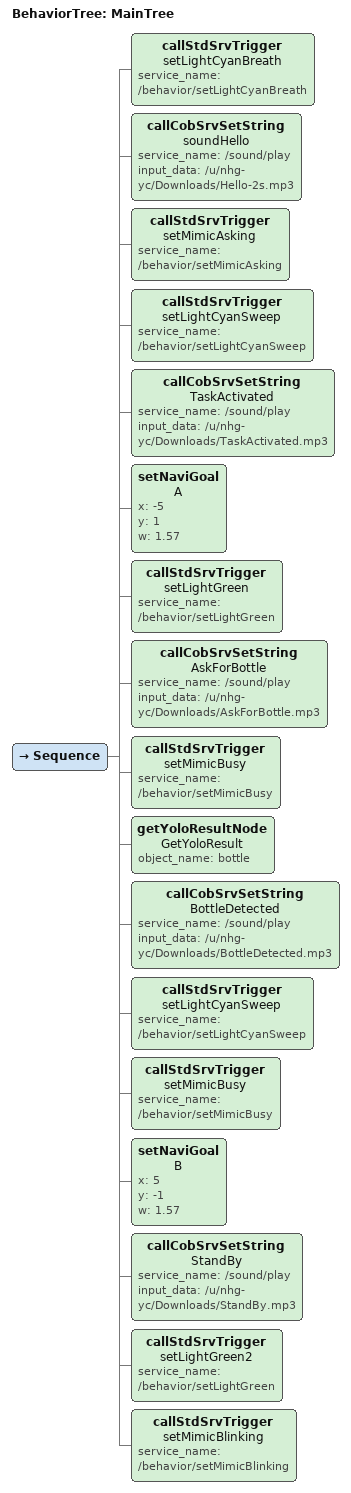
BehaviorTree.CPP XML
<root BTCPP_format="4">
    <BehaviorTree ID="MainTree">
        <Sequence>
            <callStdSrvTrigger name="setLightCyanBreath" service_name="/behavior/setLightCyanBreath"/>
            <callCobSrvSetString name="soundHello" service_name="/sound/play" input_data="/u/nhg-yc/Downloads/Hello-2s.mp3"/>
            <callStdSrvTrigger name="setMimicAsking" service_name="/behavior/setMimicAsking"/>
            <callStdSrvTrigger name="setLightCyanSweep" service_name="/behavior/setLightCyanSweep"/>

            <callCobSrvSetString name="TaskActivated" service_name="/sound/play" input_data="/u/nhg-yc/Downloads/TaskActivated.mp3"/>
            <setNaviGoal name="A" x="-5" y="1" w="1.57"/>
            <callStdSrvTrigger name="setLightGreen" service_name="/behavior/setLightGreen"/>
            <callCobSrvSetString name="AskForBottle" service_name="/sound/play" input_data="/u/nhg-yc/Downloads/AskForBottle.mp3"/>
            <callStdSrvTrigger name="setMimicBusy" service_name="/behavior/setMimicBusy"/>

            <getYoloResultNode name="GetYoloResult" object_name="bottle"/>
            <callCobSrvSetString name="BottleDetected" service_name="/sound/play" input_data="/u/nhg-yc/Downloads/BottleDetected.mp3"/>
            <callStdSrvTrigger name="setLightCyanSweep" service_name="/behavior/setLightCyanSweep"/>
            <callStdSrvTrigger name="setMimicBusy" service_name="/behavior/setMimicBusy"/>

            <setNaviGoal name="B" x="5" y="-1" w="1.57"/>
            <callCobSrvSetString name="StandBy" service_name="/sound/play" input_data="/u/nhg-yc/Downloads/StandBy.mp3"/>
            <callStdSrvTrigger name="setLightGreen2" service_name="/behavior/setLightGreen"/>
            <callStdSrvTrigger name="setMimicBlinking" service_name="/behavior/setMimicBlinking"/>
        </Sequence>
    </BehaviorTree>
</root>
